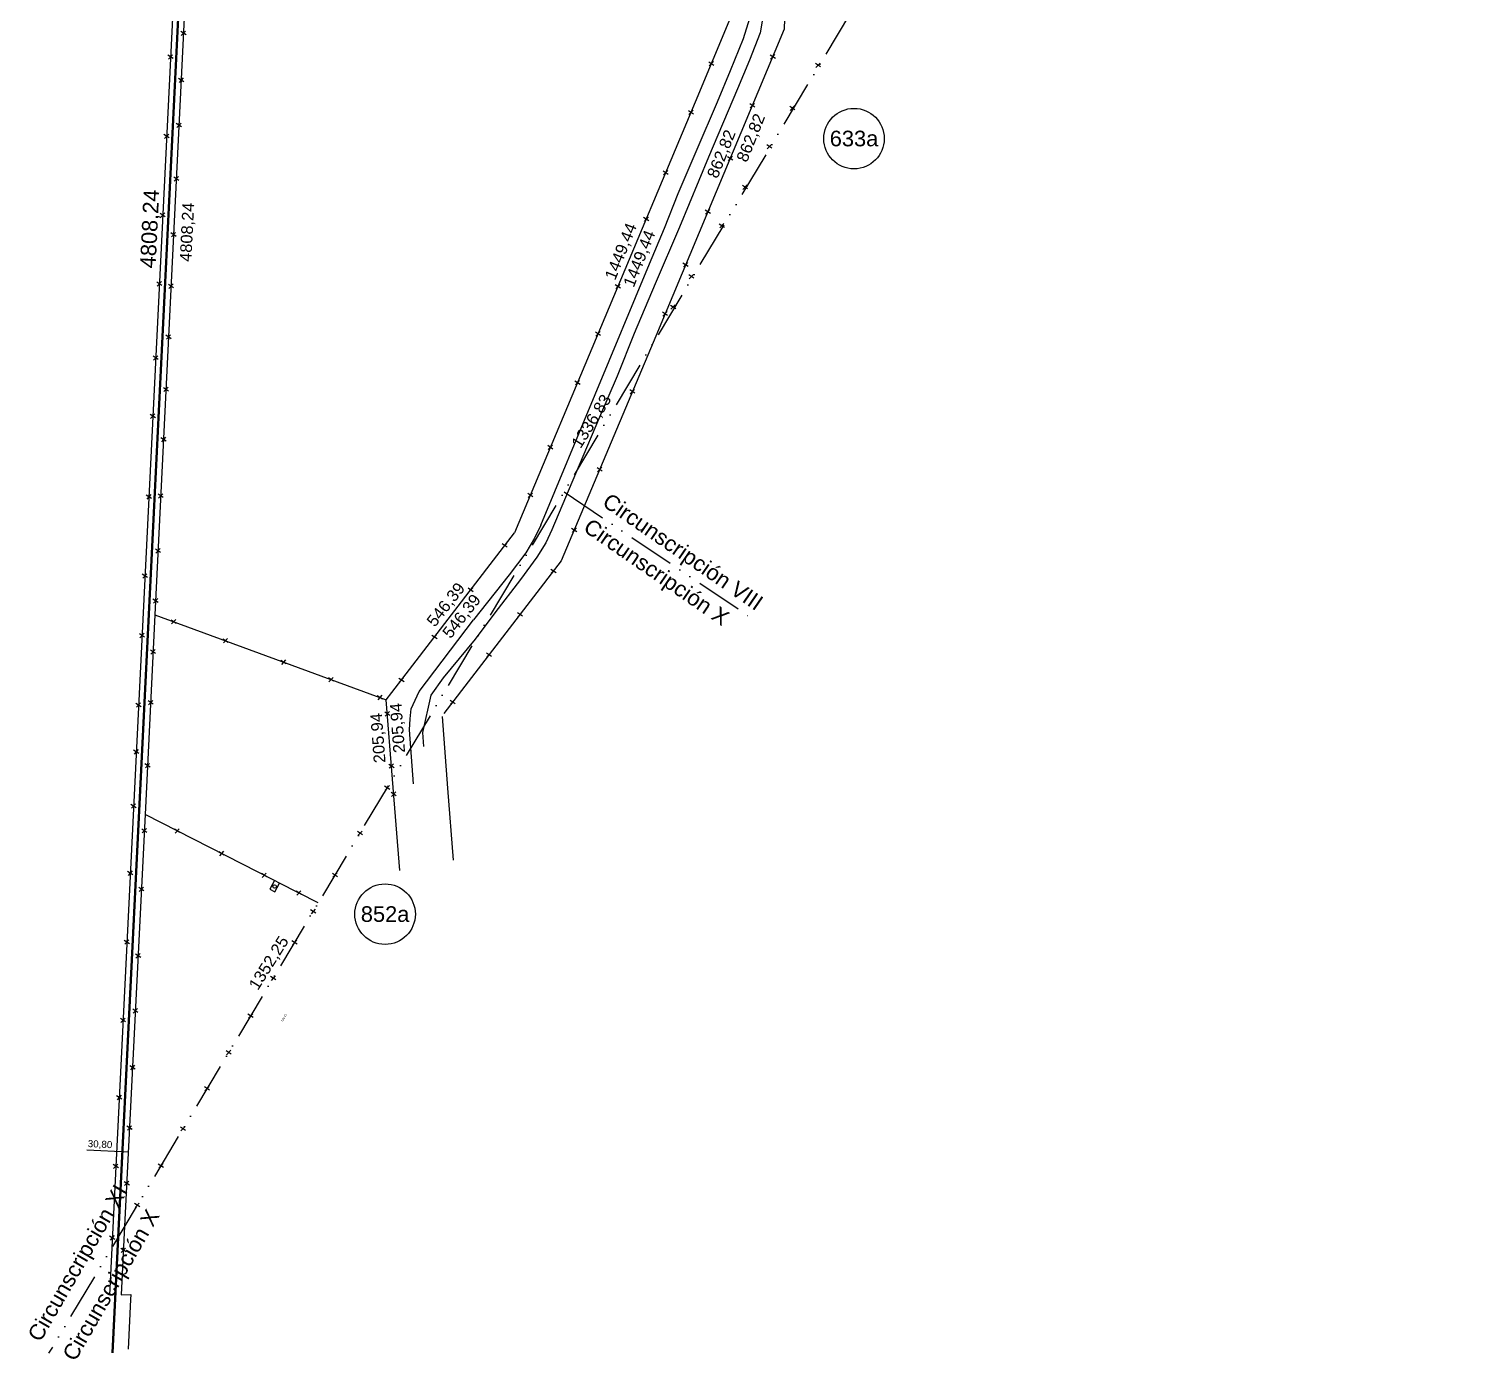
# Model space of a CAD drawing. Header units: feet. Extents: x 1554 to 7460, y 4629 to 11811.
# Drawn here: x 1747.1 to 2123.2, y 6420.3 to 6765.3 of the extents above; entities that cross this region are included whole.
import ezdxf

# ---------------------------------------------------------------- set-up
doc = ezdxf.new("R2010")
doc.units = ezdxf.units.FT
doc.header["$MEASUREMENT"] = 0
doc.header["$PDMODE"] = 34
doc.header["$PDSIZE"] = 20
doc.linetypes.add('ACAD_ISO12W100', pattern=[21, 12, -3, 0, -3, 0, -3])
doc.layers.get('0').update_dxf_attribs({"linetype": 'CONTINUOUS'})
doc.layers.get('Defpoints').update_dxf_attribs({"linetype": 'CONTINUOUS'})
for name, color, linetype in [('Alambrado', 1, 'CONTINUOUS'), ('Canal', 2, 'CONTINUOUS'), ('MEDICION', 2, 'CONTINUOUS'), ('Riel', 2, 'CONTINUOUS'), ('Seccion', 6, 'ACAD_ISO12W100'), ('Subdivision', 5, 'CONTINUOUS'), ('Tanques', 140, 'CONTINUOUS')]:
    doc.layers.add(name, color=color, linetype=linetype)
doc.styles.add('ARIAL', font='arial.ttf')
doc.dimstyles.new('Mensura_chico', dxfattribs={"dimtxt": 0.5, "dimasz": 2.5, "dimexe": 1.25, "dimexo": 0.625, "dimgap": 0.01, "dimtad": 1, "dimzin": 1, "dimtxsty": 'ARIAL', "dimblk": 'NONE', "dimcen": 2.5, "dimse1": 1, "dimse2": 1, "dimsd1": 1, "dimsd2": 1, "dimclrt": 256, "dimaunit": 1, "dimadec": 3, "dimazin": 0, "dimtfac": 1, "dimtmove": 0, "dimatfit": 3, "dimfxl": 1, "dimarcsym": 0})

# ---------------------------------------------------------------- blocks, each defined once
blk = doc.blocks.new('*D14')
at = {"layer": 'Defpoints', "color": 0, "transparency": 16777216}
for p in [(1841.39, 6570.72, 99.8), (1848.28, 6566.59), (1771.92, 6454.7, 99.83)]:
    blk.add_point(p, dxfattribs=at)
at = {"layer": 'Seccion', "transparency": 16777216, "insert": (1813.28, 6508.74), "char_height": 0.5, "attachment_point": 5, "rotation": 59.0893, "style": 'ARIAL'}
blk.add_mtext('135,23', dxfattribs=at)
blk = doc.blocks.new('_None')

msp = doc.modelspace()

# ---------------------------------------------------------------- linework, layer by layer
at = {"color": 1}
for p, q in [((1787.843, 6763.743, 99.775), (1786.501, 6764.614, 99.775)), ((1787.72, 6764.762, 99.775), (1786.625, 6763.595, 99.775)), ((1784.485, 6757.611, 99.889), (1783.143, 6758.482, 99.889)), ((1784.361, 6758.63, 99.889), (1783.266, 6757.463, 99.889)), ((1940.688, 6757.634, 99.505), (1939.346, 6758.506, 99.505)), ((1940.564, 6758.653, 99.505), (1939.469, 6757.486, 99.505)), ((1924.754, 6755.857, 99.524), (1923.412, 6756.728, 99.524)), ((1924.63, 6756.876, 99.524), (1923.535, 6755.709, 99.524)), ((1952.427, 6755.434, 99.83), (1951.085, 6756.305, 99.83)), ((1952.304, 6756.453, 99.83), (1951.209, 6755.286, 99.83)), ((1787.246, 6751.586, 99.779), (1785.904, 6752.457, 99.779)), ((1787.123, 6752.605, 99.779), (1786.028, 6751.438, 99.779)), ((1919.463, 6743.229, 99.527), (1918.121, 6744.1, 99.527)), ((1919.339, 6744.248, 99.527), (1918.244, 6743.081, 99.527)), ((1935.381, 6744.971, 99.498), (1934.039, 6745.843, 99.498)), ((1935.257, 6745.99, 99.498), (1934.162, 6744.824, 99.498)), ((1945.768, 6744.324, 99.83), (1944.426, 6745.195, 99.83)), ((1945.644, 6745.343, 99.83), (1944.549, 6744.176, 99.83)), ((1786.671, 6739.877, 99.783), (1785.33, 6740.748, 99.783)), ((1786.548, 6740.896, 99.783), (1785.453, 6739.729, 99.783)), ((1783.469, 6737.022, 99.885), (1782.127, 6737.893, 99.885)), ((1783.346, 6738.041, 99.885), (1782.251, 6736.874, 99.885)), ((1939.661, 6735.36, 99.83), (1938.566, 6734.193, 99.83)), ((1929.636, 6731.263, 99.491), (1928.294, 6732.134, 99.491)), ((1929.512, 6732.282, 99.491), (1928.417, 6731.115, 99.491)), ((1939.784, 6734.341, 99.83), (1938.442, 6735.212, 99.83)), ((1912.897, 6727.576, 99.522), (1911.556, 6728.447, 99.522)), ((1912.774, 6728.595, 99.522), (1911.679, 6727.428, 99.522)), ((1785.989, 6725.972, 99.789), (1784.647, 6726.843, 99.789)), ((1785.865, 6726.991, 99.789), (1784.77, 6725.824, 99.789)), ((1933.474, 6723.813, 99.83), (1932.132, 6724.685, 99.83)), ((1933.351, 6724.833, 99.83), (1932.256, 6723.666, 99.83)), ((1782.459, 6716.551, 99.881), (1781.117, 6717.423, 99.881)), ((1782.336, 6717.57, 99.881), (1781.241, 6716.404, 99.881)), ((1907.719, 6716.544, 99.518), (1906.625, 6715.377, 99.518)), ((1923.832, 6717.413, 99.483), (1922.49, 6718.284, 99.483)), ((1923.708, 6718.432, 99.483), (1922.613, 6717.265, 99.483)), ((1907.843, 6715.525, 99.518), (1906.501, 6716.396, 99.518)), ((1927.49, 6713.829, 99.83), (1926.148, 6714.701, 99.83)), ((1927.366, 6714.848, 99.83), (1926.271, 6713.682, 99.83)), ((1785.279, 6711.504, 99.794), (1783.937, 6712.375, 99.794)), ((1785.155, 6712.523, 99.794), (1784.06, 6711.356, 99.794)), ((1918.067, 6703.657, 99.476), (1916.725, 6704.528, 99.476)), ((1917.943, 6704.676, 99.476), (1916.848, 6703.509, 99.476)), ((1919.57, 6700.616, 99.83), (1918.228, 6701.488, 99.83)), ((1919.446, 6701.635, 99.83), (1918.351, 6700.469, 99.83)), ((1781.582, 6698.766, 99.878), (1780.24, 6699.638, 99.878)), ((1781.459, 6699.786, 99.878), (1780.364, 6698.619, 99.878)), ((1784.624, 6698.163, 99.799), (1783.282, 6699.035, 99.799)), ((1784.5, 6699.182, 99.799), (1783.405, 6698.015, 99.799)), ((1900.512, 6698.047, 99.513), (1899.17, 6698.918, 99.513)), ((1900.388, 6699.066, 99.513), (1899.294, 6697.899, 99.513)), ((1912.754, 6690.981, 99.469), (1911.413, 6691.852, 99.469)), ((1912.631, 6692, 99.469), (1911.536, 6690.833, 99.469)), ((1914.834, 6692.716, 99.83), (1913.493, 6693.587, 99.83)), ((1914.711, 6693.735, 99.83), (1913.616, 6692.568, 99.83)), ((1895.372, 6685.791, 99.509), (1894.03, 6686.662, 99.509)), ((1895.248, 6686.81, 99.509), (1894.153, 6685.643, 99.509)), ((1783.975, 6684.957, 99.804), (1782.633, 6685.829, 99.804)), ((1783.852, 6685.976, 99.804), (1782.757, 6684.81, 99.804)), ((1780.633, 6679.52, 99.874), (1779.291, 6680.392, 99.874)), ((1780.509, 6680.54, 99.874), (1779.414, 6679.373, 99.874)), ((1783.308, 6671.358, 99.809), (1781.966, 6672.229, 99.809)), ((1783.184, 6672.377, 99.809), (1782.089, 6671.21, 99.809)), ((1890.047, 6673.096, 99.505), (1888.705, 6673.967, 99.505)), ((1889.923, 6674.115, 99.505), (1888.828, 6672.948, 99.505)), ((1904.276, 6670.778, 99.682), (1902.934, 6671.649, 99.682)), ((1904.152, 6671.797, 99.682), (1903.057, 6670.63, 99.682)), ((1779.887, 6664.4, 99.871), (1778.545, 6665.271, 99.871)), ((1779.763, 6665.419, 99.871), (1778.668, 6664.252, 99.871)), ((1782.67, 6658.361, 99.813), (1781.328, 6659.233, 99.813)), ((1782.546, 6659.38, 99.813), (1781.451, 6658.213, 99.813)), ((1883.015, 6656.331, 99.499), (1881.673, 6657.203, 99.499)), ((1882.892, 6657.35, 99.499), (1881.797, 6656.184, 99.499)), ((1895.8, 6650.592, 99.681), (1894.458, 6651.464, 99.681)), ((1895.676, 6651.611, 99.681), (1894.581, 6650.445, 99.681)), ((1778.855, 6643.485, 99.867), (1777.513, 6644.356, 99.867)), ((1778.731, 6644.504, 99.867), (1777.637, 6643.337, 99.867)), ((1781.951, 6643.718, 99.819), (1780.609, 6644.589, 99.819)), ((1781.827, 6644.737, 99.819), (1780.732, 6643.57, 99.819)), ((1877.797, 6643.891, 99.495), (1876.455, 6644.763, 99.495)), ((1877.674, 6644.91, 99.495), (1876.579, 6643.744, 99.495)), ((1889.186, 6634.843, 99.681), (1887.844, 6635.714, 99.681)), ((1889.063, 6635.862, 99.681), (1887.968, 6634.695, 99.681)), ((1781.253, 6629.496, 99.824), (1779.911, 6630.368, 99.824)), ((1781.129, 6630.516, 99.824), (1780.034, 6629.349, 99.824)), ((1871.169, 6630.837, 99.449), (1869.827, 6631.709, 99.449)), ((1871.046, 6631.856, 99.449), (1869.951, 6630.69, 99.449)), ((1777.843, 6622.964, 99.863), (1776.501, 6623.835, 99.863)), ((1777.719, 6623.983, 99.863), (1776.624, 6622.816, 99.863)), ((1883.805, 6624.24, 99.682), (1882.463, 6625.111, 99.682)), ((1883.681, 6625.259, 99.682), (1882.586, 6624.092, 99.682)), ((1862.328, 6619.328, 99.459), (1860.986, 6620.2, 99.459)), ((1862.205, 6620.347, 99.459), (1861.11, 6619.18, 99.459)), ((1780.616, 6616.527, 99.829), (1779.274, 6617.398, 99.829)), ((1780.492, 6617.546, 99.829), (1779.397, 6616.379, 99.829)), ((1785.32, 6611.106, 99.901), (1783.978, 6611.977, 99.901)), ((1785.197, 6612.125, 99.901), (1784.102, 6610.958, 99.901)), ((1875.147, 6612.985, 99.685), (1873.805, 6613.857, 99.685)), ((1875.024, 6614.004, 99.685), (1873.929, 6612.837, 99.685)), ((1777.08, 6607.505, 99.86), (1775.738, 6608.376, 99.86)), ((1776.957, 6608.524, 99.86), (1775.862, 6607.357, 99.86)), ((1852.938, 6607.104, 99.47), (1851.596, 6607.976, 99.47)), ((1852.815, 6608.123, 99.47), (1851.72, 6606.957, 99.47)), ((1779.969, 6603.295, 99.83), (1778.627, 6604.166, 99.83)), ((1779.845, 6604.314, 99.83), (1778.751, 6603.147, 99.83)), ((1798.742, 6606.163, 99.901), (1797.4, 6607.034, 99.901)), ((1798.619, 6607.182, 99.901), (1797.524, 6606.015, 99.901)), ((1813.801, 6600.617, 99.901), (1812.459, 6601.488, 99.901)), ((1813.677, 6601.636, 99.901), (1812.582, 6600.469, 99.901)), ((1867.105, 6602.531, 99.688), (1865.764, 6603.402, 99.688)), ((1866.982, 6603.55, 99.688), (1865.887, 6602.383, 99.688)), ((1826.125, 6596.078, 99.901), (1824.783, 6596.949, 99.901)), ((1826.002, 6597.097, 99.901), (1824.907, 6595.93, 99.901)), ((1844.383, 6595.967, 99.479), (1843.041, 6596.839, 99.479)), ((1844.259, 6596.986, 99.479), (1843.165, 6595.82, 99.479)), ((1838.653, 6592.438, 99.901), (1837.558, 6591.271, 99.901)), ((1776.191, 6589.475, 99.857), (1774.849, 6590.346, 99.857)), ((1776.067, 6590.494, 99.857), (1774.972, 6589.327, 99.857)), ((1779.326, 6590.111, 99.83), (1777.984, 6590.983, 99.83)), ((1779.202, 6591.13, 99.83), (1778.107, 6589.963, 99.83)), ((1838.777, 6591.418, 99.901), (1837.435, 6592.29, 99.901)), ((1857.668, 6590.263, 99.691), (1856.326, 6591.134, 99.691)), ((1857.545, 6591.282, 99.691), (1856.45, 6590.115, 99.691)), ((1840.713, 6587.193, 99.506), (1839.371, 6588.064, 99.506)), ((1840.59, 6588.212, 99.506), (1839.495, 6587.045, 99.506)), ((1775.592, 6577.334, 99.854), (1774.25, 6578.205, 99.854)), ((1775.468, 6578.353, 99.854), (1774.373, 6577.186, 99.854)), ((1778.528, 6573.776, 99.83), (1777.186, 6574.648, 99.83)), ((1778.405, 6574.796, 99.83), (1777.31, 6573.629, 99.83)), ((1841.789, 6573.663, 99.57), (1840.447, 6574.535, 99.57)), ((1841.666, 6574.683, 99.57), (1840.571, 6573.516, 99.57)), ((1840.697, 6568.009, 99.83), (1839.355, 6568.88, 99.83)), ((1840.573, 6569.028, 99.83), (1839.478, 6567.861, 99.83)), ((1842.37, 6566.371, 99.788), (1841.028, 6567.243, 99.788)), ((1842.246, 6567.39, 99.788), (1841.151, 6566.223, 99.788)), ((1774.898, 6563.278, 99.852), (1773.557, 6564.15, 99.852)), ((1774.775, 6564.297, 99.852), (1773.68, 6563.131, 99.852)), ((1777.7, 6556.883, 99.83), (1776.358, 6557.754, 99.83)), ((1777.576, 6557.902, 99.83), (1776.481, 6556.735, 99.83)), ((1786.224, 6556.828, 99.892), (1784.882, 6557.699, 99.892)), ((1786.1, 6557.847, 99.892), (1785.005, 6556.68, 99.892)), ((1833.631, 6556.212, 99.83), (1832.289, 6557.083, 99.83)), ((1833.508, 6557.231, 99.83), (1832.413, 6556.064, 99.83)), ((1797.708, 6550.97, 99.892), (1796.366, 6551.841, 99.892)), ((1797.585, 6551.989, 99.892), (1796.49, 6550.822, 99.892)), ((1774.039, 6545.859, 99.848), (1772.697, 6546.73, 99.848)), ((1773.916, 6546.878, 99.848), (1772.821, 6545.711, 99.848)), ((1808.782, 6545.321, 99.892), (1807.44, 6546.192, 99.892)), ((1808.658, 6546.34, 99.892), (1807.564, 6545.173, 99.892)), ((1827.149, 6545.389, 99.83), (1825.807, 6546.261, 99.83)), ((1827.025, 6546.408, 99.83), (1825.93, 6545.241, 99.83)), ((1776.944, 6541.688, 99.83), (1775.602, 6542.56, 99.83)), ((1776.82, 6542.707, 99.83), (1775.725, 6541.541, 99.83)), ((1817.768, 6540.729, 99.892), (1816.426, 6541.6, 99.892)), ((1817.645, 6541.748, 99.892), (1816.55, 6540.581, 99.892)), ((1821.485, 6535.931, 99.83), (1820.143, 6536.803, 99.83)), ((1821.361, 6536.95, 99.83), (1820.266, 6535.784, 99.83)), ((1773.158, 6528.001, 99.845), (1771.816, 6528.872, 99.845)), ((1773.035, 6529.02, 99.845), (1771.94, 6527.853, 99.845)), ((1816.667, 6527.883, 99.83), (1815.325, 6528.755, 99.83)), ((1816.543, 6528.902, 99.83), (1815.448, 6527.735, 99.83)), ((1776.084, 6524.417, 99.83), (1774.742, 6525.289, 99.83)), ((1775.961, 6525.437, 99.83), (1774.866, 6524.27, 99.83)), ((1811.119, 6518.616, 99.83), (1809.777, 6519.487, 99.83)), ((1810.995, 6519.635, 99.83), (1809.9, 6518.468, 99.83)), ((1775.374, 6510.138, 99.83), (1774.032, 6511.01, 99.83)), ((1775.25, 6511.157, 99.83), (1774.155, 6509.991, 99.83)), ((1805.257, 6508.825, 99.83), (1803.915, 6509.696, 99.83)), ((1805.134, 6509.844, 99.83), (1804.039, 6508.677, 99.83)), ((1772.157, 6507.705, 99.841), (1770.815, 6508.576, 99.841)), ((1772.033, 6508.724, 99.841), (1770.939, 6507.557, 99.841)), ((1799.585, 6499.35, 99.83), (1798.243, 6500.222, 99.83)), ((1799.462, 6500.369, 99.83), (1798.367, 6499.203, 99.83)), ((1774.642, 6495.436, 99.83), (1773.3, 6496.307, 99.83)), ((1774.518, 6496.455, 99.83), (1773.423, 6495.288, 99.83)), ((1793.97, 6489.97, 99.83), (1792.628, 6490.842, 99.83)), ((1793.846, 6490.989, 99.83), (1792.751, 6489.822, 99.83)), ((1771.168, 6487.662, 99.837), (1769.826, 6488.534, 99.837)), ((1771.045, 6488.681, 99.837), (1769.95, 6487.515, 99.837)), ((1773.863, 6479.783, 99.83), (1772.521, 6480.655, 99.83)), ((1773.739, 6480.802, 99.83), (1772.645, 6479.636, 99.83)), ((1787.748, 6479.578, 99.83), (1786.406, 6480.45, 99.83)), ((1787.625, 6480.597, 99.83), (1786.53, 6479.43, 99.83)), ((1770.289, 6469.831, 99.833), (1768.947, 6470.702, 99.833)), ((1770.165, 6470.85, 99.833), (1769.07, 6469.683, 99.833)), ((1781.976, 6469.936, 99.83), (1780.634, 6470.807, 99.83)), ((1781.852, 6470.955, 99.83), (1780.757, 6469.788, 99.83)), ((1773.147, 6465.402, 99.83), (1771.805, 6466.274, 99.83)), ((1773.024, 6466.421, 99.83), (1771.929, 6465.254, 99.83)), ((1775.731, 6460.731, 99.83), (1774.637, 6459.564, 99.83)), ((1775.855, 6459.712, 99.83), (1774.513, 6460.583, 99.83)), ((1769.373, 6451.263, 99.83), (1768.031, 6452.134, 99.83)), ((1769.249, 6452.282, 99.83), (1768.154, 6451.115, 99.83)), ((1772.28, 6448.049, 99.834), (1770.938, 6448.921, 99.834)), ((1772.156, 6449.069, 99.834), (1771.061, 6447.902, 99.834))]:
    msp.add_line(p, q, dxfattribs=at)
at = {"color": 3}
for centre in [(1961.087, 6736.854), (1839.471, 6535.668)]:
    msp.add_circle(centre, 7.845, dxfattribs=at)
at = {"layer": 'Alambrado', "color": 2}
for p, q in [((1792.551, 6935.17, 99.924), (1767.97, 6436.865, 99.827)), ((1771.922, 6454.699, 99.83), (1771.027, 6436.936, 99.842)), ((1771.027, 6436.936, 99.842), (1773.522, 6436.986, 99.766)), ((1773.441, 6435.681, 99.874), (1772.795, 6422.853, 99.883)), ((1773.522, 6436.986, 99.766), (1773.441, 6435.681, 99.874))]:
    msp.add_line(p, q, dxfattribs=at)
at = {"layer": 'Alambrado'}
for p, q in [((1909.666, 6685.648, 99.682), (1885.18, 6627.335, 99.681)), ((1885.18, 6627.335, 99.681), (1854.74, 6587.763, 99.692)), ((1779.767, 6613.34, 99.901), (1839.755, 6591.247, 99.901)), ((1854.283, 6586.967, 99.695), (1855.622, 6568.369, 99.743)), ((1843.274, 6547.034, 99.72), (1841.387, 6570.718, 99.802)), ((1855.622, 6568.369, 99.743), (1857.123, 6549.692, 99.746)), ((1810.798, 6544.386, 99.892), (1777.237, 6561.505, 99.892)), ((1810.798, 6544.386, 100.083), (1809.586, 6542.127, 100.083)), ((1812.048, 6543.735, 99.892), (1810.798, 6544.386, 99.892)), ((1810.884, 6541.434, 100.083), (1812.048, 6543.735, 100.083)), ((1822.147, 6538.594, 99.892), (1812.048, 6543.735, 99.892)), ((1809.586, 6542.127, 100.083), (1810.884, 6541.434, 100.083))]:
    msp.add_line(p, q, dxfattribs=at)
at = {"layer": 'Canal'}
for p, q in [((1937.78, 6770.307, 99.711), (1936.727, 6764.31, 99.711)), ((1932.419, 6762.82, 99.725), (1934.029, 6768.06, 99.724)), ((1929.057, 6754.498, 99.728), (1932.419, 6762.82, 99.725)), ((1936.727, 6764.31, 99.711), (1934.006, 6757.176, 99.715)), ((1925.664, 6746.398, 99.729), (1929.057, 6754.498, 99.728)), ((1934.006, 6757.176, 99.715), (1930.855, 6749.805, 99.717)), ((1930.855, 6749.805, 99.717), (1923.347, 6732.018, 99.721)), ((1920.444, 6734.1, 99.731), (1925.664, 6746.398, 99.729)), ((1915.495, 6722.576, 99.731), (1920.444, 6734.1, 99.731)), ((1923.347, 6732.018, 99.721), (1915.836, 6713.89, 99.699)), ((1911.905, 6713.636, 99.698), (1915.495, 6722.576, 99.731)), ((1908.085, 6704.351, 99.693), (1911.905, 6713.636, 99.698)), ((1915.836, 6713.89, 99.699), (1909.551, 6699.161, 99.68)), ((1879.828, 6636.577, 99.674), (1908.085, 6704.351, 99.693)), ((1909.551, 6699.161, 99.68), (1904.077, 6686.283, 99.688)), ((1904.077, 6686.283, 99.688), (1899.662, 6675.193, 99.68)), ((1899.662, 6675.193, 99.68), (1895.077, 6664.6, 99.675)), ((1895.077, 6664.6, 99.675), (1889.821, 6652.177, 99.676)), ((1889.821, 6652.177, 99.676), (1882.697, 6635.389, 99.674)), ((1879.828, 6636.577, 99.674), (1878.258, 6633.182, 99.685)), ((1882.697, 6635.389, 99.674), (1881.128, 6631.993, 99.685)), ((1878.258, 6633.182, 99.685), (1875.966, 6629.44, 99.691)), ((1881.128, 6631.993, 99.685), (1878.836, 6628.251, 99.691)), ((1875.966, 6629.44, 99.691), (1871.69, 6623.696, 99.691)), ((1878.836, 6628.251, 99.691), (1874.56, 6622.508, 99.691)), ((1871.69, 6623.696, 99.691), (1862.412, 6612.035, 99.692)), ((1874.56, 6622.508, 99.691), (1867.965, 6613.846, 99.712)), ((1848.331, 6593.462, 99.701), (1862.412, 6612.035, 99.692)), ((1867.965, 6613.846, 99.712), (1862.793, 6607.018, 99.711)), ((1862.793, 6607.018, 99.711), (1854.569, 6597.018, 99.718)), ((1854.569, 6597.018, 99.718), (1851.369, 6592.438, 99.716)), ((1846.205, 6588.927, 99.703), (1848.331, 6593.462, 99.701)), ((1851.369, 6592.438, 99.716), (1849.154, 6582.804, 99.72)), ((1845.934, 6586.362, 99.704), (1846.205, 6588.927, 99.703)), ((1845.809, 6583.516, 99.705), (1845.934, 6586.362, 99.704)), ((1846.851, 6569.449, 99.767), (1845.809, 6583.516, 99.705)), ((1849.154, 6582.804, 99.72), (1849.443, 6579.126, 99.723))]:
    msp.add_line(p, q, dxfattribs=at)
at = {"layer": 'Riel', "color": 3}
for p, q in [((1768.673, 6421.88, 99.914), (1794.039, 6936.791, 99.987)), ((1794.212, 6936.771, 99.985), (1768.849, 6421.89, 99.913))]:
    msp.add_line(p, q, dxfattribs=at)
at = {"layer": 'Seccion'}
for p, q in [((2123.179, 7041.969, 99.733), (1752.214, 6421.748, 99.835)), ((1885.876, 6645.22, 99.83), (1934.961, 6612.207, 99.882))]:
    msp.add_line(p, q, dxfattribs=at)
at = {"layer": 'Subdivision'}
for p, q in [((1795.554, 6934.912, 99.712), (1779.767, 6613.34, 99.83)), ((1779.767, 6613.34, 99.83), (1777.237, 6561.505, 99.83)), ((1777.237, 6561.505, 99.83), (1771.922, 6454.699, 99.83))]:
    msp.add_line(p, q, dxfattribs=at)
at = {"layer": 'Subdivision', "color": 3}
for p, q in [((1944.718, 6829.035, 99.507), (1943.015, 6765.225, 99.509)), ((1929.089, 6768.246, 99.519), (1919.914, 6746.339, 99.528)), ((1943.015, 6765.225, 99.509), (1909.666, 6685.648, 99.466)), ((1919.914, 6746.339, 99.528), (1873.038, 6634.579, 99.492)), ((1841.234, 6593.177, 99.482), (1873.038, 6634.579, 99.446)), ((1839.755, 6591.247, 99.488), (1841.234, 6593.177, 99.482)), ((1841.387, 6570.718, 99.585), (1839.755, 6591.247, 99.488))]:
    msp.add_line(p, q, dxfattribs=at)
at = {"layer": 'Subdivision', "color": 1}
msp.add_line((1762.105, 6474.52, 24.89), (1772.883, 6474.018, 99.83), dxfattribs=at)
at = {"layer": 'Tanques'}
msp.add_circle((1810.832, 6542.845, 100.159), 0.466, dxfattribs=at)

# ---------------------------------------------------------------- texts
at = {"color": 1, "insert": (1762.411, 6477.086, 16.48), "char_height": 1.8231, "width": 3.38878, "attachment_point": 1, "rotation": 357.11378, "style": 'ARIAL'}
msp.add_mtext('30,80', dxfattribs=at)
at = {"layer": 'MEDICION', "color": 2, "char_height": 3.0386, "width": 7.97874, "attachment_point": 1, "style": 'ARIAL'}
for s, insert, rotation in [('862,82', (1930.468, 6731.623, 99.94), 68.23072), ('862,82', (1922.834, 6727.429, 99.94), 68.23072), ('4808,24', (1786.178, 6704.991, 99.94), 87.11867), ('1449,44', (1896.315, 6701.053, 99.94), 68.23072), ('1449,44', (1901.12, 6699.187, 99.94), 68.23072), ('1336,83', (1887.593, 6657.883, 99.94), 58.00492), ('546,39', (1849.979, 6611.847, 99.94), 51.70663), ('546,39', (1854.072, 6608.842, 99.94), 51.70663), ('205,94', (1841.639, 6577.381, 99.94), 94.30341), ('205,94', (1836.574, 6574.754, 99.94), 94.30341), ('1352,25', (1803.908, 6517.339, 99.94), 58.00492)]:
    msp.add_mtext(s, dxfattribs=dict(at, insert=insert, rotation=rotation))
at = {"layer": 'MEDICION', "color": 3, "char_height": 4.0514, "width": 7.97874, "attachment_point": 5, "style": 'ARIAL'}
for s, insert in [('633a', (1961.087, 6736.854)), ('852a', (1839.471, 6535.668))]:
    msp.add_mtext(s, dxfattribs=dict(at, insert=insert))
at = {"layer": 'MEDICION', "color": 3, "attachment_point": 1, "style": 'ARIAL'}
for s, insert, char_height, width, rotation in [('4808,24', (1775.887, 6703.331, 99.83), 4.0514, 7.97874, 87.24481), ('Circunscripción VIII', (1897.8, 6645.17, 199.591), 4.05143, 63.61612, 325.48265), ('Circunscripción X', (1892.883, 6638.577, 199.591), 4.05143, 63.61612, 325.48265), ('Circunscripción XI', (1746.524, 6426.461, 99.619), 4.05143, 63.61612, 59.96932), ('Circunscripción X', (1755.574, 6421.436, 99.619), 4.05143, 63.61612, 59.96932)]:
    msp.add_mtext(s, dxfattribs=dict(at, insert=insert, char_height=char_height, width=width, rotation=rotation))

# ---------------------------------------------------------------- dimensions: what is measured, and where the dimension line sits
at = {"layer": 'Seccion'}
dim = msp.add_aligned_dim(p1=(1771.9219, 6454.6985, 99.83), p2=(1841.3873, 6570.7176, 99.8018), distance=-8.0328, dimstyle='Mensura_chico', dxfattribs=at)
dim.commit()
dim.dimension.update_dxf_attribs({"geometry": '*D14', "text_midpoint": (1813.2801, 6508.7411)})

doc.saveas('drawing.dxf')
